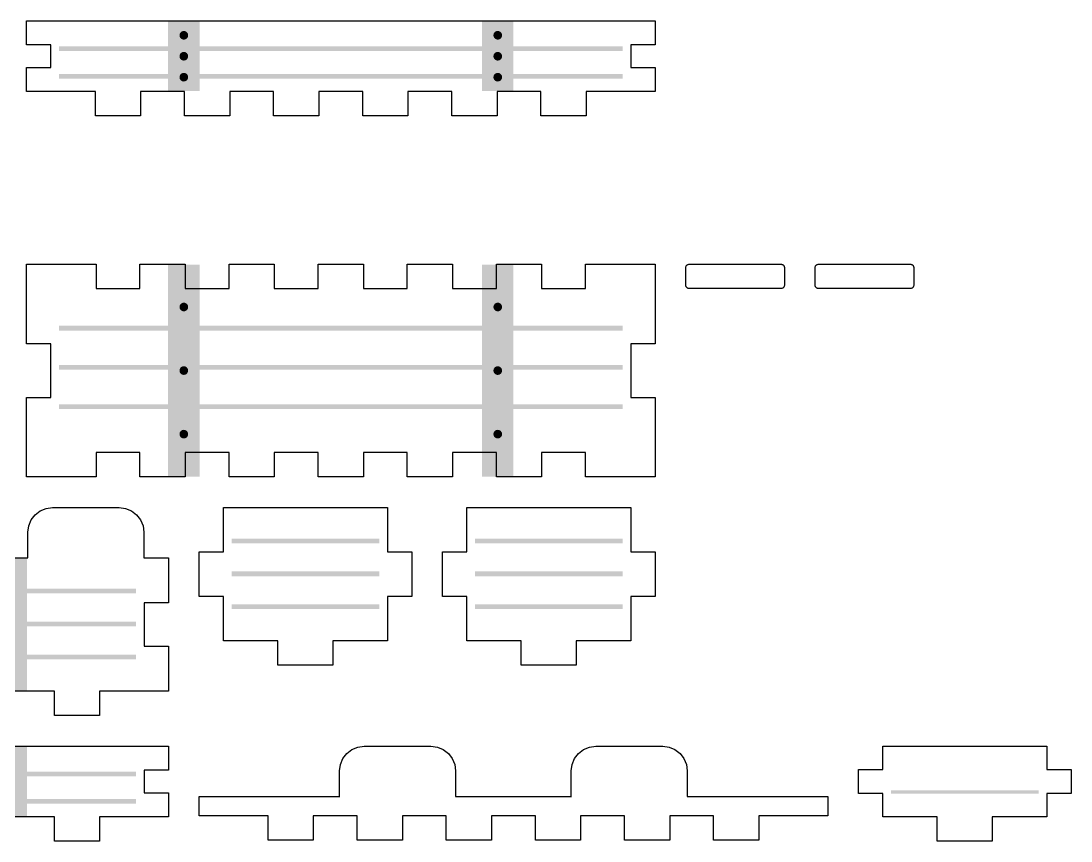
# Model space of a CAD drawing. Header units: millimetres. Extents: x 4 to 285, y 4 to 329.
# Drawn here: x 149.3 to 283, y 50 to 154.4 of the extents above; entities that cross this region are included whole.
import ezdxf

# ---------------------------------------------------------------- set-up
doc = ezdxf.new("R2010")
doc.units = ezdxf.units.MM
doc.layers.add('CUT', color=1, linetype='Continuous')
doc.layers.add('RASTER', color=7, linetype='Continuous')

msp = doc.modelspace()

# ---------------------------------------------------------------- hatches: boundary and pattern name
at = {"layer": 'RASTER'}
for points in [[(168, 154.4), (172, 154.4), (172, 145.5), (168, 145.5)], [(208, 154.4), (212, 154.4), (212, 145.5), (208, 145.5)], [(170.55, 152.62), (170.545, 152.548), (170.531, 152.478), (170.508, 152.41), (170.476, 152.345), (170.436, 152.285), (170.389, 152.231), (170.335, 152.184), (170.275, 152.144), (170.21, 152.112), (170.142, 152.089), (170.072, 152.075), (170, 152.07), (169.928, 152.075), (169.858, 152.089), (169.79, 152.112), (169.725, 152.144), (169.665, 152.184), (169.611, 152.231), (169.564, 152.285), (169.524, 152.345), (169.492, 152.41), (169.469, 152.478), (169.455, 152.548), (169.45, 152.62), (169.455, 152.692), (169.469, 152.762), (169.492, 152.83), (169.524, 152.895), (169.564, 152.955), (169.611, 153.009), (169.665, 153.056), (169.725, 153.096), (169.79, 153.128), (169.858, 153.151), (169.928, 153.165), (170, 153.17), (170.072, 153.165), (170.142, 153.151), (170.21, 153.128), (170.275, 153.096), (170.335, 153.056), (170.389, 153.009), (170.436, 152.955), (170.476, 152.895), (170.508, 152.83), (170.531, 152.762), (170.545, 152.692)], [(210.55, 152.62), (210.545, 152.548), (210.531, 152.478), (210.508, 152.41), (210.476, 152.345), (210.436, 152.285), (210.389, 152.231), (210.335, 152.184), (210.275, 152.144), (210.21, 152.112), (210.142, 152.089), (210.072, 152.075), (210, 152.07), (209.928, 152.075), (209.858, 152.089), (209.79, 152.112), (209.725, 152.144), (209.665, 152.184), (209.611, 152.231), (209.564, 152.285), (209.524, 152.345), (209.492, 152.41), (209.469, 152.478), (209.455, 152.548), (209.45, 152.62), (209.455, 152.692), (209.469, 152.762), (209.492, 152.83), (209.524, 152.895), (209.564, 152.955), (209.611, 153.009), (209.665, 153.056), (209.725, 153.096), (209.79, 153.128), (209.858, 153.151), (209.928, 153.165), (210, 153.17), (210.072, 153.165), (210.142, 153.151), (210.21, 153.128), (210.275, 153.096), (210.335, 153.056), (210.389, 153.009), (210.436, 152.955), (210.476, 152.895), (210.508, 152.83), (210.531, 152.762), (210.545, 152.692)], [(154.1, 151.2), (225.9, 151.2), (225.9, 150.6), (154.1, 150.6)], [(170.55, 149.95), (170.545, 149.878), (170.531, 149.808), (170.508, 149.74), (170.476, 149.675), (170.436, 149.615), (170.389, 149.561), (170.335, 149.514), (170.275, 149.474), (170.21, 149.442), (170.142, 149.419), (170.072, 149.405), (170, 149.4), (169.928, 149.405), (169.858, 149.419), (169.79, 149.442), (169.725, 149.474), (169.665, 149.514), (169.611, 149.561), (169.564, 149.615), (169.524, 149.675), (169.492, 149.74), (169.469, 149.808), (169.455, 149.878), (169.45, 149.95), (169.455, 150.022), (169.469, 150.092), (169.492, 150.16), (169.524, 150.225), (169.564, 150.285), (169.611, 150.339), (169.665, 150.386), (169.725, 150.426), (169.79, 150.458), (169.858, 150.481), (169.928, 150.495), (170, 150.5), (170.072, 150.495), (170.142, 150.481), (170.21, 150.458), (170.275, 150.426), (170.335, 150.386), (170.389, 150.339), (170.436, 150.285), (170.476, 150.225), (170.508, 150.16), (170.531, 150.092), (170.545, 150.022)], [(210.55, 149.95), (210.545, 149.878), (210.531, 149.808), (210.508, 149.74), (210.476, 149.675), (210.436, 149.615), (210.389, 149.561), (210.335, 149.514), (210.275, 149.474), (210.21, 149.442), (210.142, 149.419), (210.072, 149.405), (210, 149.4), (209.928, 149.405), (209.858, 149.419), (209.79, 149.442), (209.725, 149.474), (209.665, 149.514), (209.611, 149.561), (209.564, 149.615), (209.524, 149.675), (209.492, 149.74), (209.469, 149.808), (209.455, 149.878), (209.45, 149.95), (209.455, 150.022), (209.469, 150.092), (209.492, 150.16), (209.524, 150.225), (209.564, 150.285), (209.611, 150.339), (209.665, 150.386), (209.725, 150.426), (209.79, 150.458), (209.858, 150.481), (209.928, 150.495), (210, 150.5), (210.072, 150.495), (210.142, 150.481), (210.21, 150.458), (210.275, 150.426), (210.335, 150.386), (210.389, 150.339), (210.436, 150.285), (210.476, 150.225), (210.508, 150.16), (210.531, 150.092), (210.545, 150.022)], [(154.1, 147.7), (225.9, 147.7), (225.9, 147.1), (154.1, 147.1)], [(170.55, 147.28), (170.545, 147.208), (170.531, 147.138), (170.508, 147.07), (170.476, 147.005), (170.436, 146.945), (170.389, 146.891), (170.335, 146.844), (170.275, 146.804), (170.21, 146.772), (170.142, 146.749), (170.072, 146.735), (170, 146.73), (169.928, 146.735), (169.858, 146.749), (169.79, 146.772), (169.725, 146.804), (169.665, 146.844), (169.611, 146.891), (169.564, 146.945), (169.524, 147.005), (169.492, 147.07), (169.469, 147.138), (169.455, 147.208), (169.45, 147.28), (169.455, 147.352), (169.469, 147.422), (169.492, 147.49), (169.524, 147.555), (169.564, 147.615), (169.611, 147.669), (169.665, 147.716), (169.725, 147.756), (169.79, 147.788), (169.858, 147.811), (169.928, 147.825), (170, 147.83), (170.072, 147.825), (170.142, 147.811), (170.21, 147.788), (170.275, 147.756), (170.335, 147.716), (170.389, 147.669), (170.436, 147.615), (170.476, 147.555), (170.508, 147.49), (170.531, 147.422), (170.545, 147.352)], [(210.55, 147.28), (210.545, 147.208), (210.531, 147.138), (210.508, 147.07), (210.476, 147.005), (210.436, 146.945), (210.389, 146.891), (210.335, 146.844), (210.275, 146.804), (210.21, 146.772), (210.142, 146.749), (210.072, 146.735), (210, 146.73), (209.928, 146.735), (209.858, 146.749), (209.79, 146.772), (209.725, 146.804), (209.665, 146.844), (209.611, 146.891), (209.564, 146.945), (209.524, 147.005), (209.492, 147.07), (209.469, 147.138), (209.455, 147.208), (209.45, 147.28), (209.455, 147.352), (209.469, 147.422), (209.492, 147.49), (209.524, 147.555), (209.564, 147.615), (209.611, 147.669), (209.665, 147.716), (209.725, 147.756), (209.79, 147.788), (209.858, 147.811), (209.928, 147.825), (210, 147.83), (210.072, 147.825), (210.142, 147.811), (210.21, 147.788), (210.275, 147.756), (210.335, 147.716), (210.389, 147.669), (210.436, 147.615), (210.476, 147.555), (210.508, 147.49), (210.531, 147.422), (210.545, 147.352)], [(168, 123.4), (172, 123.4), (172, 96.4), (168, 96.4)], [(208, 123.4), (212, 123.4), (212, 96.4), (208, 96.4)], [(170.55, 118), (170.545, 117.928), (170.531, 117.858), (170.508, 117.79), (170.476, 117.725), (170.436, 117.665), (170.389, 117.611), (170.335, 117.564), (170.275, 117.524), (170.21, 117.492), (170.142, 117.469), (170.072, 117.455), (170, 117.45), (169.928, 117.455), (169.858, 117.469), (169.79, 117.492), (169.725, 117.524), (169.665, 117.564), (169.611, 117.611), (169.564, 117.665), (169.524, 117.725), (169.492, 117.79), (169.469, 117.858), (169.455, 117.928), (169.45, 118), (169.455, 118.072), (169.469, 118.142), (169.492, 118.21), (169.524, 118.275), (169.564, 118.335), (169.611, 118.389), (169.665, 118.436), (169.725, 118.476), (169.79, 118.508), (169.858, 118.531), (169.928, 118.545), (170, 118.55), (170.072, 118.545), (170.142, 118.531), (170.21, 118.508), (170.275, 118.476), (170.335, 118.436), (170.389, 118.389), (170.436, 118.335), (170.476, 118.275), (170.508, 118.21), (170.531, 118.142), (170.545, 118.072)], [(210.55, 118), (210.545, 117.928), (210.531, 117.858), (210.508, 117.79), (210.476, 117.725), (210.436, 117.665), (210.389, 117.611), (210.335, 117.564), (210.275, 117.524), (210.21, 117.492), (210.142, 117.469), (210.072, 117.455), (210, 117.45), (209.928, 117.455), (209.858, 117.469), (209.79, 117.492), (209.725, 117.524), (209.665, 117.564), (209.611, 117.611), (209.564, 117.665), (209.524, 117.725), (209.492, 117.79), (209.469, 117.858), (209.455, 117.928), (209.45, 118), (209.455, 118.072), (209.469, 118.142), (209.492, 118.21), (209.524, 118.275), (209.564, 118.335), (209.611, 118.389), (209.665, 118.436), (209.725, 118.476), (209.79, 118.508), (209.858, 118.531), (209.928, 118.545), (210, 118.55), (210.072, 118.545), (210.142, 118.531), (210.21, 118.508), (210.275, 118.476), (210.335, 118.436), (210.389, 118.389), (210.436, 118.335), (210.476, 118.275), (210.508, 118.21), (210.531, 118.142), (210.545, 118.072)], [(154.1, 115.6), (225.9, 115.6), (225.9, 115), (154.1, 115)], [(154.1, 110.6), (225.9, 110.6), (225.9, 110), (154.1, 110)], [(170.55, 109.9), (170.545, 109.828), (170.531, 109.758), (170.508, 109.69), (170.476, 109.625), (170.436, 109.565), (170.389, 109.511), (170.335, 109.464), (170.275, 109.424), (170.21, 109.392), (170.142, 109.369), (170.072, 109.355), (170, 109.35), (169.928, 109.355), (169.858, 109.369), (169.79, 109.392), (169.725, 109.424), (169.665, 109.464), (169.611, 109.511), (169.564, 109.565), (169.524, 109.625), (169.492, 109.69), (169.469, 109.758), (169.455, 109.828), (169.45, 109.9), (169.455, 109.972), (169.469, 110.042), (169.492, 110.11), (169.524, 110.175), (169.564, 110.235), (169.611, 110.289), (169.665, 110.336), (169.725, 110.376), (169.79, 110.408), (169.858, 110.431), (169.928, 110.445), (170, 110.45), (170.072, 110.445), (170.142, 110.431), (170.21, 110.408), (170.275, 110.376), (170.335, 110.336), (170.389, 110.289), (170.436, 110.235), (170.476, 110.175), (170.508, 110.11), (170.531, 110.042), (170.545, 109.972)], [(210.55, 109.9), (210.545, 109.828), (210.531, 109.758), (210.508, 109.69), (210.476, 109.625), (210.436, 109.565), (210.389, 109.511), (210.335, 109.464), (210.275, 109.424), (210.21, 109.392), (210.142, 109.369), (210.072, 109.355), (210, 109.35), (209.928, 109.355), (209.858, 109.369), (209.79, 109.392), (209.725, 109.424), (209.665, 109.464), (209.611, 109.511), (209.564, 109.565), (209.524, 109.625), (209.492, 109.69), (209.469, 109.758), (209.455, 109.828), (209.45, 109.9), (209.455, 109.972), (209.469, 110.042), (209.492, 110.11), (209.524, 110.175), (209.564, 110.235), (209.611, 110.289), (209.665, 110.336), (209.725, 110.376), (209.79, 110.408), (209.858, 110.431), (209.928, 110.445), (210, 110.45), (210.072, 110.445), (210.142, 110.431), (210.21, 110.408), (210.275, 110.376), (210.335, 110.336), (210.389, 110.289), (210.436, 110.235), (210.476, 110.175), (210.508, 110.11), (210.531, 110.042), (210.545, 109.972)], [(154.1, 105.6), (225.9, 105.6), (225.9, 105), (154.1, 105)], [(170.55, 101.8), (170.545, 101.728), (170.531, 101.658), (170.508, 101.59), (170.476, 101.525), (170.436, 101.465), (170.389, 101.411), (170.335, 101.364), (170.275, 101.324), (170.21, 101.292), (170.142, 101.269), (170.072, 101.255), (170, 101.25), (169.928, 101.255), (169.858, 101.269), (169.79, 101.292), (169.725, 101.324), (169.665, 101.364), (169.611, 101.411), (169.564, 101.465), (169.524, 101.525), (169.492, 101.59), (169.469, 101.658), (169.455, 101.728), (169.45, 101.8), (169.455, 101.872), (169.469, 101.942), (169.492, 102.01), (169.524, 102.075), (169.564, 102.135), (169.611, 102.189), (169.665, 102.236), (169.725, 102.276), (169.79, 102.308), (169.858, 102.331), (169.928, 102.345), (170, 102.35), (170.072, 102.345), (170.142, 102.331), (170.21, 102.308), (170.275, 102.276), (170.335, 102.236), (170.389, 102.189), (170.436, 102.135), (170.476, 102.075), (170.508, 102.01), (170.531, 101.942), (170.545, 101.872)], [(210.55, 101.8), (210.545, 101.728), (210.531, 101.658), (210.508, 101.59), (210.476, 101.525), (210.436, 101.465), (210.389, 101.411), (210.335, 101.364), (210.275, 101.324), (210.21, 101.292), (210.142, 101.269), (210.072, 101.255), (210, 101.25), (209.928, 101.255), (209.858, 101.269), (209.79, 101.292), (209.725, 101.324), (209.665, 101.364), (209.611, 101.411), (209.564, 101.465), (209.524, 101.525), (209.492, 101.59), (209.469, 101.658), (209.455, 101.728), (209.45, 101.8), (209.455, 101.872), (209.469, 101.942), (209.492, 102.01), (209.524, 102.075), (209.564, 102.135), (209.611, 102.189), (209.665, 102.236), (209.725, 102.276), (209.79, 102.308), (209.858, 102.331), (209.928, 102.345), (210, 102.35), (210.072, 102.345), (210.142, 102.331), (210.21, 102.308), (210.275, 102.276), (210.335, 102.236), (210.389, 102.189), (210.436, 102.135), (210.476, 102.075), (210.508, 102.01), (210.531, 101.942), (210.545, 101.872)], [(176.1, 88.5), (194.9, 88.5), (194.9, 87.9), (176.1, 87.9)], [(207.1, 88.5), (225.9, 88.5), (225.9, 87.9), (207.1, 87.9)], [(146, 86), (150, 86), (150, 69.1), (146, 69.1)], [(176.1, 84.3), (194.9, 84.3), (194.9, 83.7), (176.1, 83.7)], [(207.1, 84.3), (225.9, 84.3), (225.9, 83.7), (207.1, 83.7)], [(92.1, 82.1), (163.9, 82.1), (163.9, 81.5), (92.1, 81.5)], [(176.1, 80.1), (194.9, 80.1), (194.9, 79.5), (176.1, 79.5)], [(207.1, 80.1), (225.9, 80.1), (225.9, 79.5), (207.1, 79.5)], [(92.1, 77.9), (163.9, 77.9), (163.9, 77.3), (92.1, 77.3)], [(92.1, 73.7), (163.9, 73.7), (163.9, 73.1), (92.1, 73.1)], [(146, 62), (150, 62), (150, 53.1), (146, 53.1)], [(92.1, 58.8), (163.9, 58.8), (163.9, 58.2), (92.1, 58.2)], [(260.1, 56.4), (278.9, 56.4), (278.9, 56), (260.1, 56)], [(92.1, 55.3), (163.9, 55.3), (163.9, 54.7), (92.1, 54.7)]]:
    msp.add_hatch(color=7, dxfattribs=at).paths.add_polyline_path(points)

# ---------------------------------------------------------------- linework, layer by layer
at = {"layer": 'CUT'}
for points in [[(153.1, 154.44), (226.9, 154.44), (230.04, 154.44), (230.04, 151.393), (226.94, 151.393), (226.94, 148.507), (230.04, 148.507), (230.04, 145.46), (226.9, 145.46), (221.263, 145.46), (221.263, 142.36), (215.506, 142.36), (215.506, 145.46), (209.909, 145.46), (209.909, 142.36), (204.152, 142.36), (204.152, 145.46), (198.555, 145.46), (198.555, 142.36), (192.798, 142.36), (192.798, 145.46), (187.202, 145.46), (187.202, 142.36), (181.445, 142.36), (181.445, 145.46), (175.848, 145.46), (175.848, 142.36), (170.091, 142.36), (170.091, 145.46), (164.494, 145.46), (164.494, 142.36), (158.737, 142.36), (158.737, 145.46), (153.1, 145.46), (149.96, 145.46), (149.96, 148.507), (153.06, 148.507), (153.06, 151.393), (149.96, 151.393), (149.96, 154.44)], [(149.96, 123.44), (153.1, 123.44), (158.817, 123.44), (158.817, 120.34), (164.414, 120.34), (164.414, 123.44), (170.171, 123.44), (170.171, 120.34), (175.768, 120.34), (175.768, 123.44), (181.525, 123.44), (181.525, 120.34), (187.122, 120.34), (187.122, 123.44), (192.878, 123.44), (192.878, 120.34), (198.475, 120.34), (198.475, 123.44), (204.232, 123.44), (204.232, 120.34), (209.829, 120.34), (209.829, 123.44), (215.586, 123.44), (215.586, 120.34), (221.183, 120.34), (221.183, 123.44), (226.9, 123.44), (230.04, 123.44), (230.04, 120.3), (230.04, 113.327), (226.94, 113.327), (226.94, 106.473), (230.04, 106.473), (230.04, 99.5), (230.04, 96.36), (226.9, 96.36), (221.183, 96.36), (221.183, 99.46), (215.586, 99.46), (215.586, 96.36), (209.829, 96.36), (209.829, 99.46), (204.232, 99.46), (204.232, 96.36), (198.475, 96.36), (198.475, 99.46), (192.878, 99.46), (192.878, 96.36), (187.122, 96.36), (187.122, 99.46), (181.525, 99.46), (181.525, 96.36), (175.768, 96.36), (175.768, 99.46), (170.171, 99.46), (170.171, 96.36), (164.414, 96.36), (164.414, 99.46), (158.817, 99.46), (158.817, 96.36), (153.1, 96.36), (149.96, 96.36), (149.96, 99.5), (149.96, 106.473), (153.06, 106.473), (153.06, 113.327), (149.96, 113.327), (149.96, 120.3)], [(233.96, 123.001), (233.963, 123.068), (233.972, 123.13), (233.987, 123.188), (234.009, 123.24), (234.037, 123.287), (234.072, 123.328), (234.113, 123.363), (234.16, 123.391), (234.212, 123.413), (234.27, 123.428), (234.332, 123.437), (234.399, 123.44), (246.081, 123.44), (246.148, 123.437), (246.21, 123.428), (246.268, 123.413), (246.32, 123.391), (246.367, 123.363), (246.408, 123.328), (246.443, 123.287), (246.471, 123.24), (246.493, 123.188), (246.508, 123.13), (246.517, 123.068), (246.52, 123.001), (246.52, 120.799), (246.517, 120.732), (246.508, 120.67), (246.493, 120.612), (246.471, 120.56), (246.443, 120.513), (246.408, 120.472), (246.367, 120.437), (246.32, 120.409), (246.268, 120.387), (246.21, 120.372), (246.148, 120.363), (246.081, 120.36), (234.399, 120.36), (234.332, 120.363), (234.27, 120.372), (234.212, 120.387), (234.16, 120.409), (234.113, 120.437), (234.072, 120.472), (234.037, 120.513), (234.009, 120.56), (233.987, 120.612), (233.972, 120.67), (233.963, 120.732), (233.96, 120.799)], [(250.44, 123.001), (250.443, 123.068), (250.452, 123.13), (250.467, 123.188), (250.489, 123.24), (250.517, 123.287), (250.552, 123.328), (250.593, 123.363), (250.64, 123.391), (250.692, 123.413), (250.75, 123.428), (250.812, 123.437), (250.879, 123.44), (262.561, 123.44), (262.628, 123.437), (262.69, 123.428), (262.748, 123.413), (262.8, 123.391), (262.847, 123.363), (262.888, 123.328), (262.923, 123.287), (262.951, 123.24), (262.973, 123.188), (262.988, 123.13), (262.997, 123.068), (263, 123.001), (263, 120.799), (262.997, 120.732), (262.988, 120.67), (262.973, 120.612), (262.951, 120.56), (262.923, 120.513), (262.888, 120.472), (262.847, 120.437), (262.8, 120.409), (262.748, 120.387), (262.69, 120.372), (262.628, 120.363), (262.561, 120.36), (250.879, 120.36), (250.812, 120.363), (250.75, 120.372), (250.692, 120.387), (250.64, 120.409), (250.593, 120.437), (250.552, 120.472), (250.517, 120.513), (250.489, 120.56), (250.467, 120.612), (250.452, 120.67), (250.443, 120.732), (250.44, 120.799)], [(175.06, 92.44), (195.94, 92.44), (195.94, 86.807), (199.04, 86.807), (199.04, 81.093), (195.94, 81.093), (195.94, 75.46), (189.007, 75.46), (189.007, 72.36), (181.993, 72.36), (181.993, 75.46), (175.06, 75.46), (175.06, 81.093), (171.96, 81.093), (171.96, 86.807), (175.06, 86.807)], [(206.06, 92.44), (226.94, 92.44), (226.94, 86.807), (230.04, 86.807), (230.04, 81.093), (226.94, 81.093), (226.94, 75.46), (220.007, 75.46), (220.007, 72.36), (212.993, 72.36), (212.993, 75.46), (206.06, 75.46), (206.06, 81.093), (202.96, 81.093), (202.96, 86.807), (206.06, 86.807)], [(171.96, 55.64), (175.1, 55.64), (189.86, 55.64), (189.85, 55.64), (189.85, 58.903), (189.957, 59.713), (190.27, 60.47), (190.769, 61.121), (191.42, 61.62), (192.177, 61.933), (192.987, 62.04), (201.493, 62.04), (202.303, 61.933), (203.06, 61.62), (203.711, 61.121), (204.21, 60.47), (204.523, 59.713), (204.63, 58.903), (204.63, 55.64), (204.62, 55.64), (219.38, 55.64), (219.37, 55.64), (219.37, 58.903), (219.477, 59.713), (219.79, 60.47), (220.289, 61.121), (220.94, 61.62), (221.697, 61.933), (222.507, 62.04), (231.013, 62.04), (231.823, 61.933), (232.58, 61.62), (233.231, 61.121), (233.73, 60.47), (234.043, 59.713), (234.15, 58.903), (234.15, 55.64), (234.14, 55.64), (248.9, 55.64), (252.04, 55.64), (252.04, 53.16), (248.9, 53.16), (243.263, 53.16), (243.263, 50.06), (237.506, 50.06), (237.506, 53.16), (231.909, 53.16), (231.909, 50.06), (226.152, 50.06), (226.152, 53.16), (220.555, 53.16), (220.555, 50.06), (214.798, 50.06), (214.798, 53.16), (209.202, 53.16), (209.202, 50.06), (203.445, 50.06), (203.445, 53.16), (197.848, 53.16), (197.848, 50.06), (192.091, 50.06), (192.091, 53.16), (186.494, 53.16), (186.494, 50.06), (180.737, 50.06), (180.737, 53.16), (175.1, 53.16), (171.96, 53.16)], [(259.06, 62.04), (279.94, 62.04), (279.94, 59.073), (283.04, 59.073), (283.04, 56.027), (279.94, 56.027), (279.94, 53.06), (273.007, 53.06), (273.007, 49.96), (265.993, 49.96), (265.993, 53.06), (259.06, 53.06), (259.06, 56.027), (255.96, 56.027), (255.96, 59.073), (259.06, 59.073)]]:
    msp.add_lwpolyline(points, close=True, dxfattribs=at)
for points in [[(135.38, 86.04), (150.14, 86.04), (150.13, 86.04), (150.13, 89.303), (150.237, 90.113), (150.55, 90.87), (151.049, 91.521), (151.7, 92.02), (152.457, 92.333), (153.267, 92.44), (161.773, 92.44), (162.583, 92.333), (163.34, 92.02), (163.991, 91.521), (164.49, 90.87), (164.803, 90.113), (164.91, 89.303), (164.91, 86.04), (164.9, 86.04), (168.04, 86.04), (168.04, 80.327), (164.94, 80.327), (164.94, 74.773), (168.04, 74.773), (168.04, 69.06), (164.9, 69.06), (159.263, 69.06), (159.263, 65.96), (153.506, 65.96), (153.506, 69.06), (147.909, 69.06)], [(91.1, 62.04), (164.9, 62.04), (168.04, 62.04), (168.04, 58.993), (164.94, 58.993), (164.94, 56.107), (168.04, 56.107), (168.04, 53.06), (164.9, 53.06), (159.263, 53.06), (159.263, 49.96), (153.506, 49.96), (153.506, 53.06), (147.909, 53.06)]]:
    msp.add_lwpolyline(points, dxfattribs=at)

doc.saveas('drawing.dxf')
